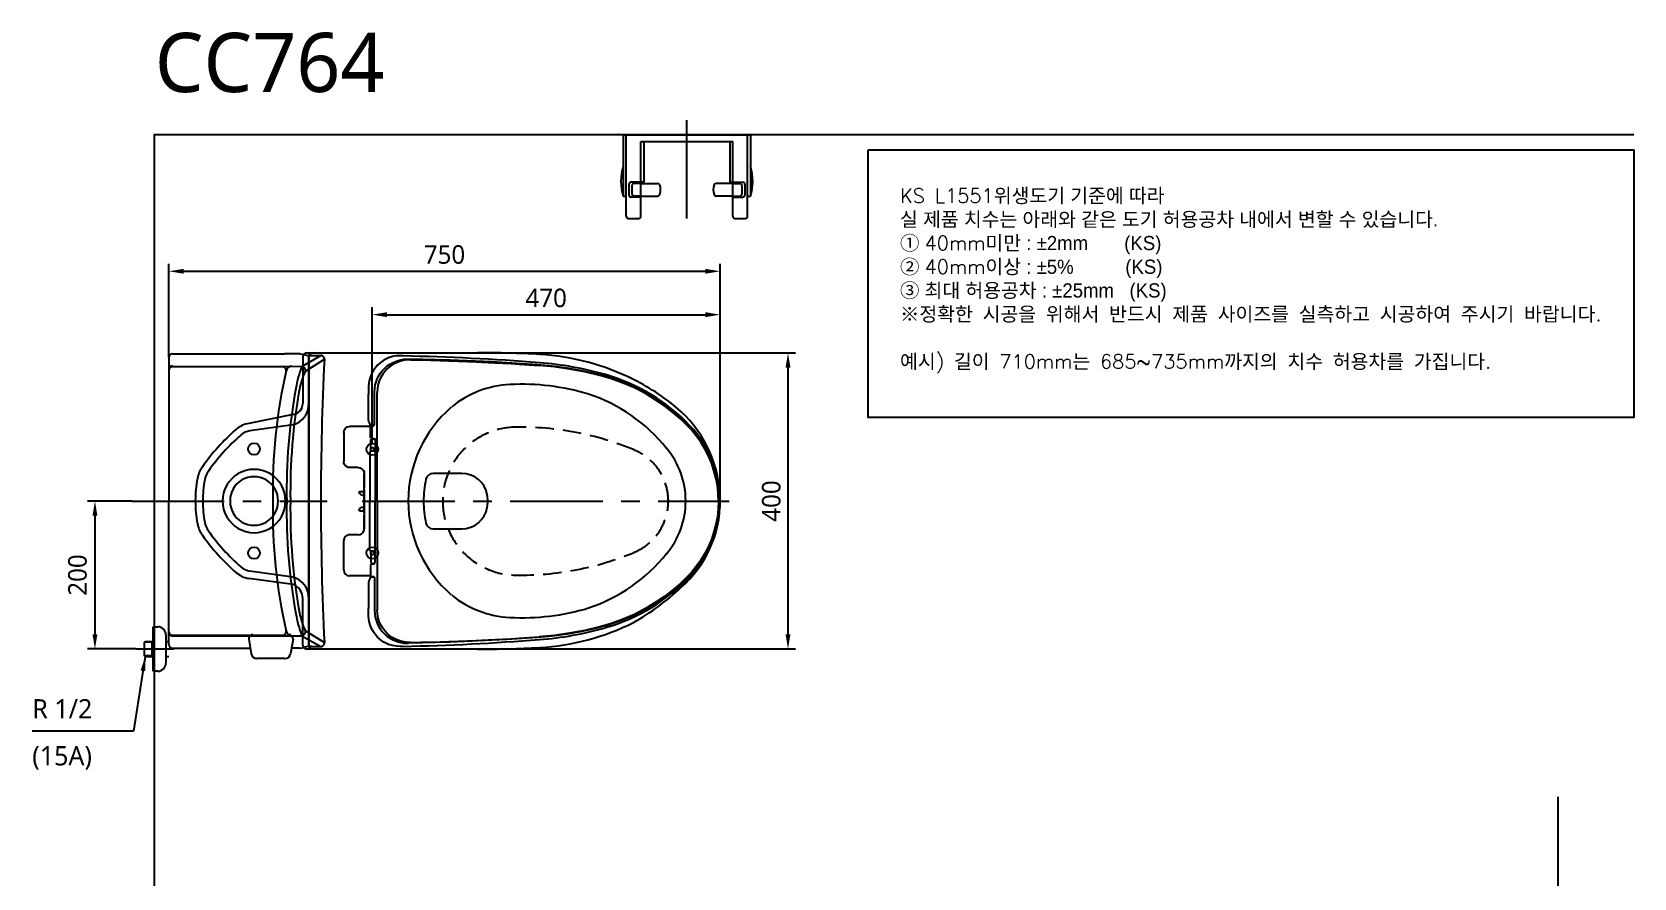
# Model space of a CAD drawing. Extents: x 62 to 2241, y -49 to 2238.
# Drawn here: x 76 to 2241, y 1095 to 2238 of the extents above; entities that cross this region are included whole.
import ezdxf

# ---------------------------------------------------------------- set-up
doc = ezdxf.new("R2010")
doc.units = 0
doc.header["$LTSCALE"] = 20
doc.header["$MEASUREMENT"] = 0
doc.linetypes.add('CENTER', pattern=[2, 1.25, -0.25, 0.25, -0.25])
doc.linetypes.add('HIDDEN', pattern=[0.375, 0.25, -0.125])
doc.layers.get('0').update_dxf_attribs({"linetype": 'CONTINUOUS'})
doc.layers.get('DEFPOINTS').update_dxf_attribs({"linetype": 'CONTINUOUS'})
for name, color, linetype in [('1', 1, 'CONTINUOUS'), ('2', 2, 'CONTINUOUS'), ('3', 3, 'CONTINUOUS'), ('4', 4, 'CONTINUOUS'), ('6', 6, 'CONTINUOUS'), ('CENTER', 2, 'CENTER'), ('FAUCET', 4, 'CONTINUOUS')]:
    doc.layers.add(name, color=color, linetype=linetype)
doc.styles.add('GHS', font='romans', dxfattribs={"bigfont": 'ghs'})
doc.styles.add('ROMANS', font='romans', dxfattribs={"height": 10.144927})
doc.styles.get("Standard").update_dxf_attribs({"font": 'NanumGothic.ttf'})
doc.dimstyles.new('ISO-25', dxfattribs={"dimtxt": 25, "dimasz": 15, "dimexe": 1.25, "dimexo": 0.625, "dimgap": 7, "dimtad": 1, "dimtxsty": 'Standard', "dimcen": 2.5, "dimclrt": 2, "dimadec": 0, "dimazin": 0, "dimtfac": 1, "dimtmove": 0, "dimatfit": 3, "dimfxl": 0, "dimarcsym": 0})
doc.dimstyles.get("Standard").update_dxf_attribs({"dimtxt": 2.7, "dimasz": 2, "dimexe": 2, "dimexo": 1, "dimgap": 1.5, "dimtad": 1, "dimlfac": 10, "dimzin": 0, "dimdsep": 46, "dimtxsty": 'Standard', "dimcen": 0, "dimclrt": 2, "dimadec": 0, "dimazin": 0, "dimtfac": 1, "dimtofl": 0, "dimtmove": 0, "dimatfit": 3, "dimfxl": 0, "dimtolj": 1, "dimtzin": 0, "dimarcsym": 0})

# ---------------------------------------------------------------- blocks, each defined once
blk = doc.blocks.new('*D2')
at = {"layer": '1', "color": 3, "linetype": 'ByBlock', "lineweight": -2}
for p, q in [((211.1, 1604), (151.3, 1604)), ((161.3, 1584), (161.3, 1424)), ((216.7, 1404), (151.3, 1404))]:
    blk.add_line(p, q, dxfattribs=at)
at = {"layer": '1', "color": 3}
for points in [[(158, 1584), (164.7, 1584), (161.3, 1604)], [(158, 1424), (164.7, 1424), (161.3, 1404)]]:
    blk.add_solid(points, dxfattribs=at)
at = {"layer": 'DEFPOINTS', "color": 0}
for p in [(211.1, 1604), (161.3, 1404), (216.7, 1404)]:
    blk.add_point(p, dxfattribs=at)
at = {"layer": '1', "color": 2, "insert": (137.8, 1504), "char_height": 25, "attachment_point": 5, "rotation": 90}
blk.add_mtext('\\A1;200', dxfattribs=at)
blk = doc.blocks.new('*D8')
at = {"layer": '1', "color": 3, "linetype": 'ByBlock', "lineweight": -2}
for p, q in [((536.2, 1681.8), (536.2, 1865.8)), ((1006.3, 1604.2), (1006.3, 1865.8)), ((556.2, 1855.8), (986.3, 1855.8))]:
    blk.add_line(p, q, dxfattribs=at)
at = {"layer": '1', "color": 3}
for points in [[(556.2, 1859.2), (556.2, 1852.5), (536.2, 1855.8)], [(986.3, 1859.2), (986.3, 1852.5), (1006.3, 1855.8)]]:
    blk.add_solid(points, dxfattribs=at)
at = {"layer": 'DEFPOINTS', "color": 0}
for p in [(1006.3, 1855.8), (536.2, 1681.8), (1006.3, 1604.2)]:
    blk.add_point(p, dxfattribs=at)
at = {"layer": '1', "color": 2, "insert": (771.2, 1878.3), "char_height": 25, "attachment_point": 5}
blk.add_mtext('\\A1;470', dxfattribs=at)
blk = doc.blocks.new('*D9')
at = {"layer": '1', "color": 3, "linetype": 'ByBlock', "lineweight": -2}
for p, q in [((511.6, 1804.1), (1108, 1804.1)), ((1098, 1784.1), (1098, 1424)), ((511.6, 1404), (1108, 1404))]:
    blk.add_line(p, q, dxfattribs=at)
at = {"layer": '1', "color": 3}
for points in [[(1094.7, 1784.1), (1101.4, 1784.1), (1098, 1804.1)], [(1094.7, 1424), (1101.4, 1424), (1098, 1404)]]:
    blk.add_solid(points, dxfattribs=at)
at = {"layer": 'DEFPOINTS', "color": 0}
for p in [(511.6, 1804.1), (511.6, 1404), (1098, 1404)]:
    blk.add_point(p, dxfattribs=at)
at = {"layer": '1', "color": 2, "insert": (1075.5, 1604), "char_height": 25, "attachment_point": 5, "rotation": 90}
blk.add_mtext('\\A1;400', dxfattribs=at)
blk = doc.blocks.new('*D15')
at = {"layer": '1', "color": 3, "linetype": 'ByBlock', "lineweight": -2}
for p, q in [((261.3, 1797.9), (261.3, 1924.5)), ((281.3, 1914.5), (986.3, 1914.5)), ((1006.3, 1604), (1006.3, 1924.5))]:
    blk.add_line(p, q, dxfattribs=at)
at = {"layer": '1', "color": 3}
for points in [[(281.3, 1917.8), (281.3, 1911.2), (261.3, 1914.5)], [(986.3, 1917.8), (986.3, 1911.2), (1006.3, 1914.5)]]:
    blk.add_solid(points, dxfattribs=at)
at = {"layer": 'DEFPOINTS', "color": 0}
for p in [(1006.3, 1914.5), (261.3, 1797.9), (1006.3, 1604)]:
    blk.add_point(p, dxfattribs=at)
at = {"layer": '1', "color": 2, "insert": (633.8, 1937), "char_height": 25, "attachment_point": 5}
blk.add_mtext('\\A1;750', dxfattribs=at)
blk = doc.blocks.new('A$C18963F04')
at = {"color": 2, "ltscale": 50}
for p, q in [((80.2, 392.7), (80.2, 392.7)), ((33.5, 308.9), (33.5, 341)), ((0, 289.2), (0, 249.9)), ((0, 289.2), (0, 289.2)), ((13.6, 297.4), (8, 297.4)), ((14.4, 297.4), (13.8, 297.3)), ((36.5, 297.4), (14.4, 297.4)), ((36.4, 282.8), (36.4, 296.9)), ((36.9, 298.2), (40.1, 298.4)), ((36.9, 281.5), (41.2, 281.3)), ((38.5, 299), (38.1, 299)), ((38.6, 299), (38.2, 299)), ((35.3, 262.1), (35.3, 196.4)), ((36.5, 265.4), (36.5, 278.6)), ((41.4, 263.7), (38.4, 263.9)), ((42.6, 276.3), (42.6, 196.4)), ((0, 249.9), (0, 249.9)), ((0, 249.9), (0, 249.9)), ((19.7, 241.9), (8, 241.9)), ((19.7, 241.9), (19.7, 241.9)), ((27.7, 234.1), (27.7, 234.1)), ((27.7, 234.1), (27.7, 215)), ((27.7, 212.5), (27.7, 233.9)), ((21, 208.8), (21, 208.7)), ((21, 207.7), (21, 208.7)), ((21.5, 209.3), (25.7, 209.3)), ((27, 207.7), (27, 208.8)), ((27.2, 204.3), (27.2, 204.3)), ((27.7, 207.4), (27.7, 212.5)), ((27.7, 207.4), (27.7, 212.5)), ((27.7, 212), (27.7, 211.9)), ((27.7, 211.9), (27.7, 203.6)), ((27.7, 207.1), (27.7, 211.9)), ((27.7, 206.7), (27.7, 206.4)), ((27.7, 206.4), (27.7, 206.7)), ((27.7, 201.4), (27.7, 206.2)), ((27.7, 203.6), (27.7, 204.3)), ((27.7, 203.4), (27.7, 203.6)), ((27.7, 203.6), (27.7, 203.4)), ((27.7, 202.9), (27.7, 196.4)), ((27.7, 189.9), (27.7, 196.4)), ((35.3, 130.6), (35.3, 196.4)), ((42.6, 116.5), (42.6, 196.4)), ((507.3, 196.4), (506.6, 196.4)), ((21, 185), (21, 184.1)), ((21, 184), (21, 184.1)), ((21.5, 183.5), (25.7, 183.5)), ((27, 185.1), (27, 184)), ((27.2, 188.5), (27.2, 188.5)), ((27.7, 191.4), (27.7, 186.6)), ((27.7, 189.4), (27.7, 189.2)), ((27.7, 189.2), (27.7, 189.4)), ((27.7, 180.9), (27.7, 189.2)), ((27.7, 189.2), (27.7, 188.5)), ((27.7, 186.1), (27.7, 186.4)), ((27.7, 186.4), (27.7, 186.1)), ((27.7, 185.7), (27.7, 180.9)), ((27.7, 185.4), (27.7, 180.3)), ((27.7, 185.4), (27.7, 180.3)), ((27.7, 180.8), (27.7, 180.9)), ((27.7, 180.3), (27.7, 158.9)), ((27.7, 158.7), (27.7, 177.8)), ((27.7, 158.7), (27.7, 158.7)), ((0, 103.6), (0, 142.9)), ((0, 142.9), (0, 142.9)), ((0, 142.9), (0, 142.9)), ((19.7, 150.9), (8, 150.9)), ((19.7, 150.9), (19.7, 150.9)), ((36.4, 110), (36.4, 95.9)), ((36.5, 127.4), (36.5, 114.2)), ((36.9, 111.3), (41.2, 111.5)), ((41.4, 129.1), (38.4, 128.9)), ((0, 103.6), (0, 103.6)), ((13.6, 95.4), (8, 95.4)), ((14.4, 95.4), (13.8, 95.5)), ((36.5, 95.4), (14.4, 95.4)), ((36.9, 94.6), (40.1, 94.4)), ((38.5, 93.8), (38.1, 93.8)), ((38.6, 93.8), (38.2, 93.8)), ((33.5, 83.8), (33.5, 51.8)), ((80.2, 0.1), (80.2, 0.1))]:
    blk.add_line(p, q, dxfattribs=at)
for points in [[(76.5, 392.8), (71.4, 392.6), (66.1, 391.7), (60.8, 390.1), (56.8, 388.3), (54.4, 387)], [(80.2, 392.7), (76.5, 392.8)], [(76.5, 392.8), (76.5, 392.8), (76.5, 392.8)], [(54.4, 387), (52.9, 386), (49.1, 383.3), (45.6, 380), (43.7, 377.9), (42, 375.6), (40.3, 373.2), (38.1, 369.3), (36.3, 364.9), (36, 364.3), (35.8, 363.5), (35.5, 362.6), (35.2, 361.6), (34.9, 360.4), (34.6, 359), (34, 355.8), (33.6, 352), (33.5, 347.6)], [(41.8, 344.3), (42.1, 348.8), (42.7, 353.2), (43.8, 357.4), (45.3, 361.5), (47.2, 365.4), (49.5, 369.1), (52.2, 372.6), (55.2, 375.8), (58.4, 378.7), (61.9, 381.2), (65, 383)], [(90.3, 387.5), (84.4, 387.2), (78.7, 386.1), (73.2, 384.4), (69.3, 382.6), (65.5, 380.5), (62.1, 378), (58.9, 375.2), (55.7, 371.8), (52.9, 368.2), (50.5, 364.3), (48.6, 360.2), (46.7, 354.6), (45.5, 348.9), (45.2, 343.1)], [(53.1, 386.2), (53.9, 386.7), (54.3, 386.9)], [(62.5, 381.6), (64.9, 383), (65, 383.1)], [(65, 383), (65.8, 383.5), (70, 385.3), (75.4, 387.1), (81.4, 388.2), (87.6, 388.5)], [(507.4, 196.4), (507, 207.1), (505.8, 217.8), (503.8, 228.3), (501.1, 238.6), (497.6, 248.8), (493.4, 258.6), (487.4, 270), (480.4, 280.8), (472.5, 290.9), (463.7, 300.3), (454.4, 309.1), (442.2, 319.5), (429.4, 329.1), (416, 337.9), (402, 345.7), (387.6, 352.7), (372.7, 358.7), (357.5, 363.8), (342.1, 368), (322.1, 372.5), (302, 376.2), (281.7, 378.9), (261.3, 380.7), (240.9, 382.1), (220.5, 383.4), (200.1, 384.5), (143.9, 387), (87.6, 388.5)], [(90.3, 387.5), (104.5, 387.2), (117.9, 386.9), (130.3, 386.6), (141.9, 386.2), (148.8, 386), (155.2, 385.8), (161.4, 385.5), (167.2, 385.3), (172.6, 385.1), (179.2, 384.8), (186.7, 384.4), (195.2, 384), (204.6, 383.5), (214.9, 382.9), (225.9, 382.3), (237.8, 381.5), (250.6, 380.7), (264.3, 379.7)], [(506.6, 196.4), (506.2, 206.9), (505.1, 217.4), (503.2, 227.8), (500.5, 238), (497.1, 248), (493, 257.7), (488.2, 267.1), (482.7, 276.1), (476.6, 284.6), (469.9, 292.7), (462.6, 300.3), (455.1, 307.6), (444.6, 316.7), (433.6, 325.2), (422.1, 333.1), (407.8, 341.7), (393, 349.4), (377.7, 356), (362, 361.6), (346, 366.2), (325.8, 371), (305.4, 374.8), (284.9, 377.8), (264.3, 379.7)], [(33.5, 347.6), (33.6, 341)], [(33.5, 341), (33.5, 341), (33.6, 341)], [(41.8, 303.3), (41.8, 307.9), (41.8, 313.5), (41.8, 320), (41.8, 327.3), (41.8, 335.5), (41.8, 344.3)], [(41.8, 344.3), (41.8, 344.3), (41.8, 344.3)], [(45.3, 274.7), (45.3, 308.9), (45.2, 343.1)], [(38.1, 299), (37.4, 299.1), (36.7, 299.4), (36, 300), (35.3, 301), (34.7, 302.3), (34.1, 304.1), (33.7, 306.3), (33.6, 307.6), (33.5, 309.1)], [(33.5, 309), (33.5, 309), (33.5, 309)], [(33.5, 309), (33.6, 309)], [(40.1, 298.4), (40.5, 298.4), (40.9, 298.8), (41.2, 299.3), (41.5, 300), (41.7, 301.7), (41.8, 303.4)], [(38.6, 299), (38.5, 299)], [(37.3, 264.1), (36.5, 264), (35.9, 263.6), (35.4, 262.9), (35.3, 262.1)], [(36.5, 278.5), (36.5, 278.5), (36.7, 279.2), (37, 279.7), (37.4, 280.1), (37.7, 280.3), (37.9, 280.4), (38.1, 280.4), (38.3, 280.5), (38.5, 280.5), (38.9, 280.5), (39.5, 280.5), (39.9, 280.6)], [(38.4, 263.9), (38.1, 263.9), (37.9, 264), (37.7, 264), (37.5, 264.1), (37.2, 264.2), (36.9, 264.5), (36.6, 264.9), (36.5, 265.4), (36.5, 265.5)], [(42.6, 263.7), (42.5, 263.7), (41.9, 263.7), (41.5, 263.7)], [(21, 207.7), (21, 207.4)], [(25.7, 204.5), (25.8, 204.5), (26.3, 204.4), (26.7, 204.3), (27, 204.3), (27.2, 204.2), (27.2, 204.3)], [(26.5, 209.3), (26.7, 209.3), (26.9, 209.2), (27, 209), (27, 208.9), (27, 208.8), (27, 208.8)], [(27, 207.7), (27, 207.6), (27.1, 207.5), (27.1, 207.4), (27.2, 207.3), (27.2, 207.3)], [(27.2, 207.2), (27.3, 207.2), (27.3, 207.2), (27.4, 207.2)], [(27.2, 204.3), (27.3, 204.3), (27.3, 204.3), (27.4, 204.3), (27.6, 204.3), (27.7, 204.3)], [(27.7, 207.1), (27.6, 207.1), (27.4, 207.1), (27.4, 207.2)], [(27.7, 203.7), (27.7, 203.7), (27.7, 203.6), (27.7, 203.6)], [(27.7, 196.4), (27.7, 198.4), (27.7, 201.4)], [(27.7, 196.4), (27.7, 194.4), (27.7, 191.4)], [(507.4, 196.4), (507, 185.7), (505.8, 175), (503.8, 164.5), (501.1, 154.1), (497.6, 144), (493.4, 134.2), (487.4, 122.8), (480.4, 112), (472.5, 101.9), (463.7, 92.5), (454.4, 83.6), (442.2, 73.3), (429.4, 63.7), (416, 54.9), (402, 47.1), (387.6, 40.1), (372.7, 34.1), (357.5, 29), (342.1, 24.8), (322.1, 20.3), (302, 16.6), (281.7, 13.9), (261.3, 12.1), (240.9, 10.7), (220.5, 9.4), (200.1, 8.3), (143.9, 5.8), (87.6, 4.3)], [(506.6, 196.4), (506.2, 185.9), (505.1, 175.4), (503.2, 165), (500.5, 154.8), (497.1, 144.8), (493, 135.1), (488.2, 125.7), (482.7, 116.7), (476.6, 108.2), (469.9, 100), (462.6, 92.4), (455.1, 85.2), (444.6, 76.1), (433.6, 67.6), (422.1, 59.7), (407.8, 51.1), (393, 43.4), (377.7, 36.8), (362, 31.2), (346, 26.6), (325.8, 21.8), (305.4, 17.9), (284.9, 15), (264.3, 13.1)], [(508.8, 196.4), (508.2, 196.4), (507.5, 196.4), (507.4, 196.4)], [(21, 185), (21, 185.4)], [(25.7, 188.3), (25.8, 188.3), (26.3, 188.4), (26.7, 188.5), (27, 188.5), (27.2, 188.5), (27.2, 188.5)], [(26.5, 183.5), (26.7, 183.5), (26.9, 183.6), (27, 183.8), (27, 183.9), (27, 183.9), (27, 184)], [(27, 185.1), (27, 185.2), (27.1, 185.3), (27.1, 185.4), (27.2, 185.5), (27.2, 185.5)], [(27.2, 188.5), (27.3, 188.5), (27.3, 188.5), (27.4, 188.5), (27.6, 188.5), (27.7, 188.5)], [(27.2, 185.6), (27.3, 185.6), (27.3, 185.6), (27.4, 185.6)], [(27.7, 185.7), (27.6, 185.7), (27.4, 185.7), (27.4, 185.6)], [(27.7, 189.1), (27.7, 189.1), (27.7, 189.2), (27.7, 189.2)], [(37.3, 128.6), (36.5, 128.8), (35.9, 129.2), (35.4, 129.9), (35.3, 130.6)], [(38.4, 128.9), (38.1, 128.9), (37.9, 128.8), (37.7, 128.8), (37.5, 128.7), (37.2, 128.6), (36.9, 128.3), (36.6, 127.9), (36.5, 127.3), (36.5, 127.3)], [(36.5, 114.3), (36.5, 114.3), (36.7, 113.5), (37, 113.1), (37.4, 112.7), (37.7, 112.5), (37.9, 112.4), (38.1, 112.4), (38.3, 112.3), (38.5, 112.3), (38.9, 112.3), (39.5, 112.3), (39.9, 112.2)], [(42.6, 129.1), (42.5, 129.1), (41.9, 129.1), (41.5, 129.1)], [(45.3, 118.1), (45.3, 83.9), (45.2, 49.7)], [(38.1, 93.8), (37.4, 93.7), (36.7, 93.4), (36, 92.8), (35.3, 91.8), (34.7, 90.5), (34.1, 88.7), (33.7, 86.5), (33.6, 85.2), (33.5, 83.7)], [(38.6, 93.8), (38.5, 93.8)], [(40.1, 94.4), (40.5, 94.4), (40.9, 94), (41.2, 93.5), (41.5, 92.8), (41.7, 91.1), (41.8, 89.4)], [(41.8, 89.5), (41.8, 84.9), (41.8, 79.3), (41.8, 72.8), (41.8, 65.5), (41.8, 57.3), (41.8, 48.5)], [(33.5, 83.8), (33.5, 83.8), (33.5, 83.8)], [(33.5, 83.8), (33.6, 83.8)], [(33.5, 45.2), (33.6, 51.8)], [(33.5, 51.8), (33.5, 51.8), (33.6, 51.8)], [(54.4, 5.8), (52.9, 6.8), (49.1, 9.5), (45.6, 12.8), (43.7, 14.9), (42, 17.2), (40.3, 19.6), (38.1, 23.5), (36.3, 27.8), (36, 28.5), (35.8, 29.2), (35.5, 30.2), (35.2, 31.2), (34.9, 32.4), (34.6, 33.8), (34, 37), (33.6, 40.8), (33.5, 45.2)], [(41.8, 48.4), (42.1, 44), (42.7, 39.6), (43.8, 35.4), (45.3, 31.3), (47.2, 27.4), (49.5, 23.7), (52.2, 20.2), (55.2, 17), (58.4, 14.1), (61.9, 11.6), (65, 9.8)], [(41.8, 48.4), (41.8, 48.4), (41.8, 48.4)], [(90.3, 5.3), (84.4, 5.6), (78.7, 6.7), (73.2, 8.4), (69.3, 10.2), (65.5, 12.3), (62.1, 14.8), (58.9, 17.6), (55.7, 21), (52.9, 24.6), (50.5, 28.5), (48.6, 32.5), (46.7, 38.2), (45.5, 43.9), (45.2, 49.7)], [(53.1, 6.6), (53.9, 6.1), (54.3, 5.8)], [(76.5, 0), (71.4, 0.2), (66.1, 1.1), (60.8, 2.7), (56.8, 4.5), (54.4, 5.8)], [(62.5, 11.2), (64.9, 9.8), (65, 9.7)], [(65, 9.8), (65.8, 9.3), (70, 7.5), (75.4, 5.7), (81.4, 4.6), (87.6, 4.3)], [(80.2, 0.1), (76.5, 0)], [(76.5, 0), (76.5, 0), (76.5, 0)], [(90.3, 5.3), (104.5, 5.6), (117.9, 5.9), (130.3, 6.2), (141.9, 6.6), (148.8, 6.8), (155.2, 7), (161.4, 7.3), (167.2, 7.5), (172.6, 7.7), (179.2, 8), (186.7, 8.4), (195.2, 8.8), (204.6, 9.3), (214.9, 9.8), (225.9, 10.5), (237.8, 11.3), (250.6, 12.1), (264.3, 13.1)]]:
    blk.add_lwpolyline(points, dxfattribs=at)
for centre in [(38.8, 266.4), (38.8, 126.4)]:
    blk.add_circle(centre, 2.37, dxfattribs=at)
for centre, radius, start, end in [((8.2, -2874.1), 3267.6, 85.4987, 88.7365), ((8.2, -2874.1), 3267.6, 85.4987, 88.7365), ((228.8, -71), 455.9, 74.0873, 85.4987), ((228.8, -71), 455.9, 74.0873, 85.4987), ((284.2, 123.2), 253.9, 43.6123, 74.0873), ((284.2, 123.2), 253.9, 43.6123, 74.0873), ((361, 196.4), 147.8, 0, 43.6123), ((28.5, 214.9), 10.8, 227.0817, 254.799), ((361, 196.4), 147.8, 316.3877, 0), ((28.5, 177.9), 10.8, 105.201, 132.9183), ((284.2, 269.6), 253.9, 285.9127, 316.3877), ((284.2, 269.6), 253.9, 285.9127, 316.3877), ((228.8, 463.8), 455.9, 274.5013, 285.9127), ((228.8, 463.8), 455.9, 274.5013, 285.9127), ((8.2, 3266.9), 3267.6, 271.2635, 274.5013), ((8.2, 3266.9), 3267.6, 271.2635, 274.5013)]:
    blk.add_arc(centre, radius, start, end, dxfattribs=at)
at = {"color": 2, "linetype": 'HIDDEN', "ltscale": 5}
for centre, radius, start, end in [((233.8, 196.4), 100, 90.9366, 180), ((238.7, -103.6), 400, 67.3618, 90.9366), ((363.8, 196.4), 75, 0, 67.3618), ((233.8, 196.4), 100, 180, 269.0634), ((363.8, 196.4), 75, 292.6382, 0), ((238.7, 496.4), 400, 269.0634, 292.6382)]:
    blk.add_arc(centre, radius, start, end, dxfattribs=at)
at = {"color": 2, "ltscale": 50, "extrusion": (0, 0, -1)}
for centre, major_axis, ratio, start_param, end_param in [((8, 289.4), (4.21, -6.81), 0.99966, 2.124488, 3.694989), ((13.6, 296.9), (0, -0.5), 0.999695, 3.141593, 3.704966), ((47.9, 280.5), (-9, 0), 0.017453, 0.50647, 0.824227), ((41.2, 276.3), (0, -5), 0.284012, 3.158327, 4.711911), ((50.4, 280.4), (-12.7, 0), 0.017453, 0.824211, 0.844948), ((8, 249.9), (0, -8), 0.999848, 1.537628, 1.570811), ((8, 249.9), (0, -8), 0.999848, 0.877805, 1.537628), ((8, 249.9), (0, -8), 0.999848, 0.000015, 0.877805), ((19.7, 233.9), (5.66, 5.66), 0.999695, 5.497925, 6.697438), ((19.7, 233.9), (-7.66, -2.32), 0.999451, 2.752531, 3.435587), ((19.7, 233.9), (5.66, 5.66), 0.999695, 0.414252, 0.785253), ((27.7, 207.4), (0, -0.8), 0.017455, 0.523599, 1.570796), ((21.5, 185.4), (0, -0.5), 0.998838, 1.569846, 2.39245), ((21.5, 184), (0, -0.5), 0.999848, 0, 1.570796), ((25.7, 183.5), (-1.5, 0), 0.017455, 4.13565, 4.712389), ((27.3, 185.2), (0.088, 0.575), 0.246445, 5.145086, 5.272141), ((27.7, 185.4), (0, -0.8), 0.017455, 1.570796, 2.617994)]:
    blk.add_ellipse(centre, major_axis=major_axis, ratio=ratio, start_param=start_param, end_param=end_param, dxfattribs=at)
at = {"color": 2, "ltscale": 50}
for centre, major_axis, ratio, start_param, end_param in [((21.5, 208.8), (0, 0.5), 0.999848, 0, 1.570796), ((21.5, 207.4), (0, 0.5), 0.998838, 1.569846, 2.39245), ((25.7, 209.3), (-1.5, 0), 0.017455, 4.13565, 4.712389), ((27.3, 207.5), (0.088, -0.575), 0.246445, 5.145086, 5.272141), ((27.7, 207.4), (0, 0.8), 0.017455, 1.570796, 2.617994), ((27.7, 185.4), (0, 0.8), 0.017455, 0.523599, 1.570796), ((19.7, 158.9), (5.66, -5.66), 0.999695, 5.497925, 6.697438), ((19.7, 158.9), (-7.66, 2.32), 0.999451, 2.752531, 3.435587), ((19.7, 158.9), (5.66, -5.66), 0.999695, 0.414252, 0.785253), ((8, 142.9), (0, 8), 0.999848, 0.877805, 1.537628), ((8, 142.9), (0, 8), 0.999848, 1.537628, 1.570811), ((8, 142.9), (0, 8), 0.999848, 0.000015, 0.877805), ((47.9, 112.3), (-9, 0), 0.017453, 0.50647, 0.824227), ((41.2, 116.5), (0, 5), 0.284012, 3.158327, 4.711911), ((50.4, 112.4), (-12.7, 0), 0.017453, 0.824211, 0.844948), ((8, 103.4), (4.21, 6.81), 0.99966, 2.124488, 3.694989), ((13.6, 95.9), (0, 0.5), 0.999695, 3.141593, 3.704966)]:
    blk.add_ellipse(centre, major_axis=major_axis, ratio=ratio, start_param=start_param, end_param=end_param, dxfattribs=at)
for points in [[(36.4, 296.9), (36.4, 297), (36.4, 297.3), (36.6, 297.7), (36.8, 298), (36.9, 298.2)], [(36.9, 281.5), (36.8, 281.7), (36.6, 282), (36.4, 282.4), (36.4, 282.7), (36.4, 282.8)], [(36.9, 111.3), (36.8, 111.1), (36.6, 110.8), (36.4, 110.4), (36.4, 110.1), (36.4, 110)], [(36.4, 95.9), (36.4, 95.8), (36.4, 95.5), (36.6, 95.1), (36.8, 94.8), (36.9, 94.6)]]:
    blk.add_open_spline(points, degree=3, dxfattribs=at)
for points, knots in [([(41, 299), (40.8, 299), (39.9, 299), (39.1, 299), (38.6, 299)], [0.742861, 0.742861, 0.742861, 0.742861, 0.8, 1, 1, 1, 1]), ([(45.4, 196.4), (45.4, 205.1), (45.4, 222.5), (45.4, 248.6), (45.4, 266), (45.3, 274.7)], [0.0000005, 0.0000005, 0.0000005, 0.0000005, 0.3333333, 0.6666667, 0.9999995, 0.9999995, 0.9999995, 0.9999995]), ([(45.4, 196.4), (45.4, 187.7), (45.4, 170.3), (45.4, 144.2), (45.4, 126.8), (45.3, 118.1)], [0.0000005, 0.0000005, 0.0000005, 0.0000005, 0.3333333, 0.6666667, 0.9999995, 0.9999995, 0.9999995, 0.9999995]), ([(41, 93.8), (40.8, 93.8), (39.9, 93.8), (39.1, 93.8), (38.6, 93.8)], [0.742861, 0.742861, 0.742861, 0.742861, 0.8, 1, 1, 1, 1])]:
    blk.add_open_spline(points, degree=3, knots=knots, dxfattribs=at)

msp = doc.modelspace()

# ---------------------------------------------------------------- linework, layer by layer
at = {"color": 0}
for p, q in [((442.2, 1799.1), (442.2, 1735.9)), ((450.4, 1799.1), (450.4, 1604)), ((429.2, 1721), (369.3, 1708.7)), ((428.8, 1706.8), (370.6, 1698.8)), ((450.4, 1409), (450.4, 1604)), ((429.2, 1491), (369.3, 1499.4)), ((428.8, 1501.2), (370.6, 1509.3)), ((442.2, 1409), (442.2, 1472.1))]:
    msp.add_line(p, q, dxfattribs=at)
at = {"color": 7}
msp.add_lwpolyline([(605.5, 1603.8, 0.05307), (608.7, 1574.2, 0.353376), (618.4, 1566.3), (657, 1566.3, 0.365977), (691.5, 1595.5, 0.041886), (692.2, 1603.8, 0.041886), (691.5, 1612.2, 0.365977), (657, 1641.3), (618.4, 1641.3, 0.353376), (608.7, 1633.4, 0.05307)], format="xyb", close=True, dxfattribs=at)
at = {"color": 0}
for centre in [(376.4, 1674.3), (376.4, 1533.7)]:
    msp.add_circle(centre, 8, dxfattribs=at)
at = {"color": 7}
for centre in [(536.2, 1673.8), (536.2, 1533.8)]:
    msp.add_circle(centre, 8, dxfattribs=at)
at = {"color": 0}
for centre, radius, start, end in [((550.8, 1476.1), 300, 131.5305, 144.5106), ((550.8, 1476.1), 290, 131.5305, 144.5106), ((339.1, 1627), 40, 144.5106, 169.0887), ((376.4, 1604.3), 42.5, 359.5679, 180.4321), ((457, 1604.3), 160, 169.0887, 180), ((457, 1604.3), 150, 169.0887, 180), ((339.1, 1627), 30, 144.5106, 169.0887), ((376.4, 1604.3), 32.5, 359.435, 180.565), ((457, 1603.7), 160, 180, 190.9113), ((457, 1603.7), 150, 180, 190.9113), ((376.4, 1603.7), 42.5, 179.5679, 0.4321), ((376.4, 1603.7), 32.5, 179.435, 0.565), ((339.1, 1581), 40, 190.9113, 215.4894), ((339.1, 1581), 30, 190.9113, 215.4894), ((550.8, 1732), 290, 215.4894, 228.4695), ((550.8, 1732), 300, 215.4894, 228.4695)]:
    msp.add_arc(centre, radius, start, end, dxfattribs=at)
at = {"color": 3}
msp.add_arc((447, 1603.7), 150, 179.8847, 180, dxfattribs=at)
at = {"layer": '1'}
for p, q in [((961.3, 1986), (961.3, 2118.8)), ((216.7, 1404), (268, 1404))]:
    msp.add_line(p, q, dxfattribs=at)
at = {"layer": '1', "color": 0}
for p, q in [((261.3, 1797.9), (261.3, 1604)), ((266.3, 1802.9), (417.4, 1802.9)), ((437.6, 1802.9), (417.4, 1802.9)), ((438.6, 1802.7), (444.9, 1801.4)), ((441, 1786), (466.5, 1800.6)), ((447.2, 1804.1), (678.5, 1804.1)), ((454.3, 1800.7), (466.5, 1800.6)), ((266.3, 1786.4), (441, 1786)), ((266.3, 1785.6), (414.9, 1785.6)), ((445.7, 1779.6), (471.4, 1795.5)), ((261.3, 1410.2), (261.3, 1604)), ((266.3, 1422.5), (414.9, 1422.5)), ((266.3, 1421.7), (441, 1422)), ((441, 1422), (466.5, 1407.4)), ((445.7, 1428.4), (471.4, 1412.6)), ((454.3, 1407.4), (466.5, 1407.4)), ((266.3, 1405.2), (371.2, 1405.2)), ((437.6, 1405.2), (427.1, 1405.2)), ((438.6, 1405.3), (444.9, 1406.6)), ((447.2, 1404), (678.5, 1404))]:
    msp.add_line(p, q, dxfattribs=at)
at = {"layer": '1', "color": 0, "linetype": 'Continuous'}
for p, q in [((281.3, 1802.9), (281.3, 1802.9)), ((450.4, 1604), (450.4, 1799.1)), ((454.3, 1800.7), (454.3, 1800.7)), ((471.5, 1795.5), (471.4, 1795.5)), ((450.4, 1604), (450.4, 1409)), ((454.3, 1407.4), (454.3, 1407.4)), ((471.5, 1412.6), (471.4, 1412.6)), ((281.3, 1405.2), (281.3, 1405.2))]:
    msp.add_line(p, q, dxfattribs=at)
at = {"layer": '1', "color": 252, "linetype": 'Continuous'}
msp.add_line((584.6, 1604), (590.6, 1604), dxfattribs=at)
at = {"layer": '1', "color": 0}
for centre, radius, start, end in [((266.3, 1797.9), 5, 90, 180.0307), ((437.6, 1797.9), 5, 78.1039, 90), ((447.2, 1799.1), 5, 90, 180), ((452.9, 1843), 42.3, 259.0417, 271.8101), ((455.4, 1799.1), 5, 90, 180), ((466.5, 1795.6), 5, 357.1914, 89.9631), ((691.7, 586.7), 1217.5, 86.6661, 90.619), ((743.6, 1477.6), 325, 63.3415, 86.6661), ((266.3, 1781.4), 5, 89.8803, 180), ((266.3, 1780.6), 5, 90, 180), ((1128.1, 1619.2), 726.4, 167.2216, 181.1943), ((414.7, 1780.6), 5, 346.7386, 89.9999), ((427.5, 1778.1), 8, 89.8803, 168.7831), ((572.1, 1733.8), 141, 158.2733, 170.9218), ((533.2, 1737.1), 97.2, 154.536, 169.2783), ((440.9, 1781), 5, 334.536, 89.8803), ((4808.5, 1587.1), 4342.1, 177.2492, 179.7762), ((1207.6, 1617.2), 787.2, 169.8408, 180.9615), ((1207.6, 1617.2), 782.2, 169.8426, 180.9613), ((728.8, 1626.6), 135, 92.7862, 129.0167), ((738, 1446.8), 315, 73.3141, 92.9071), ((752.9, 1496.3), 304.2, 48.7724, 63.3415), ((421.1, 1735.1), 29.3, 285.3093, 2.2403), ((427.2, 1735.9), 15, 277.9147, 360), ((756.3, 1532.6), 227.7, 38.7432, 71.5381), ((752, 1604), 167.2, 130.69, 179.9944), ((842.3, 1604.4), 163.9, 359.8667, 47.3713), ((373.8, 1676), 33, 97.9147, 131.5305), ((373.8, 1676), 23, 97.9147, 131.5305), ((848.8, 1603.8), 111, 0.1039, 40.1131), ((1128.1, 1588.9), 726.4, 178.8057, 192.7784), ((1207.6, 1590.8), 787.2, 179.0385, 190.1592), ((1207.6, 1590.8), 782.2, 179.0387, 190.1574), ((4808.5, 1621), 4342.1, 180.2238, 182.7508), ((752, 1604), 167.2, 180.0056, 229.31), ((848.8, 1604.2), 111, 319.8869, 359.8961), ((850.9, 1603.8), 155.4, 311.2576, 0.0742), ((756.3, 1675.5), 227.7, 288.4619, 321.2568), ((373.8, 1532.1), 33, 228.4695, 262.0853), ((373.8, 1532.1), 23, 228.4695, 262.0853), ((421.1, 1472.9), 29.3, 357.7597, 74.6907), ((422.6, 1472.6), 19.6, 358.7035, 70.1907), ((728.8, 1581.5), 135, 230.9833, 267.2138), ((731.7, 1721.3), 322.5, 299.2632, 313.4111), ((572.1, 1474.2), 141, 189.0782, 201.7267), ((533.2, 1471), 97.2, 190.7217, 205.464), ((738, 1761.2), 315, 267.0929, 286.6859), ((440.9, 1427), 5, 270.1197, 25.464), ((743.6, 1730.4), 325, 273.3339, 296.6585), ((266.3, 1427.5), 5, 180, 270), ((266.3, 1426.7), 5, 180, 270.1197), ((266.3, 1410.2), 5, 179.9693, 270), ((414.7, 1427.5), 5, 270.0001, 13.2614), ((427.5, 1430), 8, 191.2169, 270.1197), ((447.2, 1409), 5, 180, 270), ((452.9, 1365.1), 42.3, 88.1899, 100.9583), ((455.4, 1409), 5, 180, 270), ((466.5, 1412.4), 5, 270.0369, 2.8086), ((437.6, 1410.2), 5, 270, 281.8961), ((691.7, 2621.4), 1217.5, 269.381, 273.3339)]:
    msp.add_arc(centre, radius, start, end, dxfattribs=at)
at = {"layer": '1', "color": 0, "linetype": 'Continuous'}
for points in [[(419.6, 1779.4), (419.6, 1779.5), (419.6, 1779.7), (419.7, 1779.8)], [(419.6, 1428.7), (419.6, 1428.5), (419.6, 1428.4), (419.7, 1428.2)]]:
    msp.add_rational_spline(points, [0.999999997099, 0.999999997081, 0.999999997063, 0.999999997045], degree=3, dxfattribs=at)
for points in [[(419.7, 1779.8), (419.6, 1779.4)], [(419.7, 1428.2), (419.6, 1428.7)]]:
    msp.add_open_spline(points, degree=1, dxfattribs=at)
at = {"layer": '3'}
msp.add_lwpolyline([(1206.2, 2078.4), (2241.3, 2078.4), (2241.3, 1716.9), (1206.2, 1716.9)], close=True, dxfattribs=at)
at = {"layer": '4'}
for p, q in [((875.3, 2099), (1047.3, 2099)), ((875.3, 2099), (875.3, 2016)), ((879.3, 1989), (879.3, 2099)), ((899.3, 1989), (899.3, 2089.7)), ((899.3, 2089.7), (1023.3, 2089.7)), ((903.1, 2089.7), (903.1, 2034.7)), ((1019.6, 2089.7), (1019.6, 2034.7)), ((1023.3, 1989), (1023.3, 2089.7)), ((1043.3, 1989), (1043.3, 2099)), ((1047.3, 2099), (1047.3, 2016)), ((875.3, 2016), (879.3, 2016)), ((883, 2031.7), (883, 2017.7)), ((899.3, 2034.7), (886, 2034.7)), ((899.3, 2014.7), (886, 2014.7)), ((887, 2030.2), (887, 2019.2)), ((899.3, 2033.2), (890, 2033.2)), ((899.3, 2016.2), (890, 2016.2)), ((903.1, 2034.7), (899.3, 2034.7)), ((899.3, 2033.2), (921.8, 2033.2)), ((899.3, 2016.2), (921.8, 2016.2)), ((1023.3, 2033.2), (1000.9, 2033.2)), ((1023.3, 2016.2), (1000.9, 2016.2)), ((1019.6, 2034.7), (1023.3, 2034.7)), ((1023.3, 2034.7), (1036.7, 2034.7)), ((1023.3, 2033.2), (1032.7, 2033.2)), ((1023.3, 2016.2), (1032.7, 2016.2)), ((1023.3, 2014.7), (1036.7, 2014.7)), ((1035.7, 2030.2), (1035.7, 2019.2)), ((1039.7, 2031.7), (1039.7, 2017.7)), ((1043.3, 2016), (1047.3, 2016)), ((882.3, 1986), (896.3, 1986)), ((1026.3, 1986), (1040.3, 1986)), ((240.2, 1374), (240.2, 1434)), ((240.2, 1434), (246.2, 1434)), ((228.2, 1413.3), (229.2, 1414.3)), ((228.2, 1394.8), (228.2, 1413.3)), ((238.7, 1413.3), (228.2, 1413.3)), ((229.2, 1414.3), (240.2, 1414.3)), ((238.7, 1393.8), (238.7, 1414.3)), ((238.7, 1413.3), (239.7, 1414.3)), ((240.2, 1413.7), (240.2, 1394.4)), ((257.2, 1423), (257.2, 1385)), ((257.2, 1414.3), (261.3, 1414.3)), ((238.7, 1394.8), (228.2, 1394.8)), ((229.2, 1393.8), (228.2, 1394.8)), ((229.2, 1393.8), (240.2, 1393.8)), ((239.7, 1393.8), (238.7, 1394.8)), ((257.2, 1393.8), (261.3, 1393.8)), ((246.2, 1374), (240.2, 1374))]:
    msp.add_line(p, q, dxfattribs=at)
for centre, radius, start, end in [((940.5, 2036), 68.2, 162.9409, 197.0591), ((982.2, 2036), 68.2, 342.9409, 17.0591), ((886, 2031.7), 3, 90, 180), ((886, 2017.7), 3, 180, 270), ((890, 2030.2), 3, 90, 180), ((890, 2019.2), 3, 180, 270), ((921.8, 2030.2), 3, 20.743, 90), ((921.8, 2019.2), 3, 270, 339.257), ((907.3, 2024.7), 18.5, 339.257, 20.743), ((1015.4, 2024.7), 18.5, 159.257, 200.743), ((1000.9, 2030.2), 3, 90, 159.257), ((1000.9, 2019.2), 3, 200.743, 270), ((1032.7, 2030.2), 3, 0, 90), ((1032.7, 2019.2), 3, 270, 0), ((1036.7, 2031.7), 3, 0, 90), ((1036.7, 2017.7), 3, 270, 0), ((882.3, 1989), 3, 180, 270), ((896.3, 1989), 3, 270, 0), ((1026.3, 1989), 3, 180, 270), ((1040.3, 1989), 3, 270, 0), ((246.2, 1423), 11, 0, 90), ((246.2, 1385), 11, 270, 0)]:
    msp.add_arc(centre, radius, start, end, dxfattribs=at)
at = {"layer": '6'}
msp.add_lwpolyline([(2241.3, 2099), (241.3, 2099), (241.3, 204), (2138.7, 204), (2138.7, 1204)], dxfattribs=at)
at = {"layer": 'CENTER', "color": 1, "linetype": 'CENTER', "ltscale": 5}
for p, q in [((211.1, 1604), (475, 1604)), ((522.6, 1604), (1018.4, 1604))]:
    msp.add_line(p, q, dxfattribs=at)
at = {"layer": 'FAUCET', "color": 4}
for p, q in [((369.1, 1417.5), (372.4, 1397.6)), ((425.3, 1421.9), (372.9, 1421.9)), ((373.5, 1424.5), (373.5, 1421.9)), ((424.7, 1424.5), (424.7, 1421.9)), ((429.1, 1417.5), (425.8, 1397.6)), ((418.2, 1391.2), (380, 1391.2))]:
    msp.add_line(p, q, dxfattribs=at)
for centre, radius, start, end in [((372.9, 1418.1), 3.84, 90, 189.4623), ((425.3, 1418.1), 3.84, 350.5377, 90), ((380, 1398.9), 7.69, 189.4623, 270), ((418.2, 1398.9), 7.69, 270, 350.5377)]:
    msp.add_arc(centre, radius, start, end, dxfattribs=at)

# ---------------------------------------------------------------- block references
at = {"layer": '1', "color": 0}
msp.add_blockref('A$C18963F04', (497.5, 1407.4), dxfattribs=at)

# ---------------------------------------------------------------- texts
at = {"insert": (242.2, 2236.7), "char_height": 80, "width": 460, "attachment_point": 1, "style": 'GHS'}
msp.add_mtext('{\\fNanumGothic|b0|i0|c0|p50;CC764}', dxfattribs=at)
at = {"layer": '2'}
for s, p in [('R 1/2', (76.6, 1310.2)), ('(15A)', (76.6, 1246.7))]:
    msp.add_text(s, height=26, dxfattribs=at).set_placement(p)
at = {"layer": '2', "insert": (1249.4, 1901.4), "char_height": 19.2, "attachment_point": 4, "style": 'ROMANS'}
msp.add_mtext('{\\Fromans|c129;KS L1551\\fGulim|b0|i0|c129|p50;위생도기 기준에 따라 \\P실 제품 치수는 아래와 같은 도기 허용공차 내에서 변할 수 있습니다. \\Fromans|c129;\\P\\fGulim|b0|i0|c129|p50;① \\Fromans|c129;40mm\\fGulim|b0|i0|c129|p50;미만 : ±2mm       (KS)\\Fromans|c129; \\P\\fGulim|b0|i0|c129|p50;② \\Fromans|c129;40mm\\fGulim|b0|i0|c129|p50;이상 : ±5%          (KS)\\Fromans|c129;\\P\\fGulim|b0|i0|c129|p50;③ 최대 허용공차 : ±25mm   (KS)}\\P※정확한 시공을 위해서 반드시 제품 사이즈를 실측하고 시공하여 주시기 바랍니다.\\P\\P예시) 길이 710mm는 685~735mm까지의 치수 허용차를 가집니다.', dxfattribs=at)

# ---------------------------------------------------------------- dimensions: what is measured, and where the dimension line sits
at = {"layer": '1'}
dim = msp.add_linear_dim(base=(1006.3, 1914.5), p1=(261.3, 1797.9), p2=(1006.3, 1604), text='750', dimstyle='Standard', override={"dimtxt": 25, "dimasz": 20, "dimexe": 10, "dimexo": 0, "dimgap": 10, "dimtoh": 1, "dimdec": 0, "dimlfac": 1, "dimrnd": 0.5, "dimzin": 8, "dimclrd": 3, "dimclre": 3, "dimtdec": 0, "dimarcsym": 1}, dxfattribs=at)
dim.commit()
dim.dimension.update_dxf_attribs({"geometry": '*D15', "text_midpoint": (633.8, 1937)})
dim = msp.add_linear_dim(base=(1006.3, 1855.8), p1=(536.2, 1681.8), p2=(1006.3, 1604.2), dimstyle='Standard', override={"dimtxt": 25, "dimasz": 20, "dimexe": 10, "dimexo": 0, "dimgap": 10, "dimtoh": 1, "dimdec": 0, "dimlfac": 1, "dimrnd": 0.5, "dimzin": 8, "dimclrd": 3, "dimclre": 3, "dimtdec": 0, "dimarcsym": 1}, dxfattribs=at)
dim.commit()
dim.dimension.update_dxf_attribs({"geometry": '*D8', "text_midpoint": (771.2, 1878.3)})
for base, p1, p2, picture, middle in [((1098, 1404), (511.6, 1804.1), (511.6, 1404), '*D9', (1075.5, 1604)), ((161.3, 1404), (211.1, 1604), (216.7, 1404), '*D2', (137.8, 1504))]:
    dim = msp.add_linear_dim(base=base, p1=p1, p2=p2, angle=90, dimstyle='Standard', override={"dimtxt": 25, "dimasz": 20, "dimexe": 10, "dimexo": 0, "dimgap": 10, "dimtoh": 1, "dimdec": 0, "dimlfac": 1, "dimrnd": 0.5, "dimzin": 8, "dimclrd": 3, "dimclre": 3, "dimtdec": 0, "dimarcsym": 1}, dxfattribs=at)
    dim.commit()
    dim.dimension.update_dxf_attribs({"geometry": picture, "text_midpoint": middle})

# ---------------------------------------------------------------- leaders
at = {"color": 3}
msp.add_leader([(229.2, 1393.8), (213.4, 1292.9), (76.3, 1292.9)], dimstyle='ISO-25', override={"dimscale": 1.3, "dimgap": 5, "dimtad": 0, "dimarcsym": 1}, dxfattribs=at)

doc.saveas('drawing.dxf')
